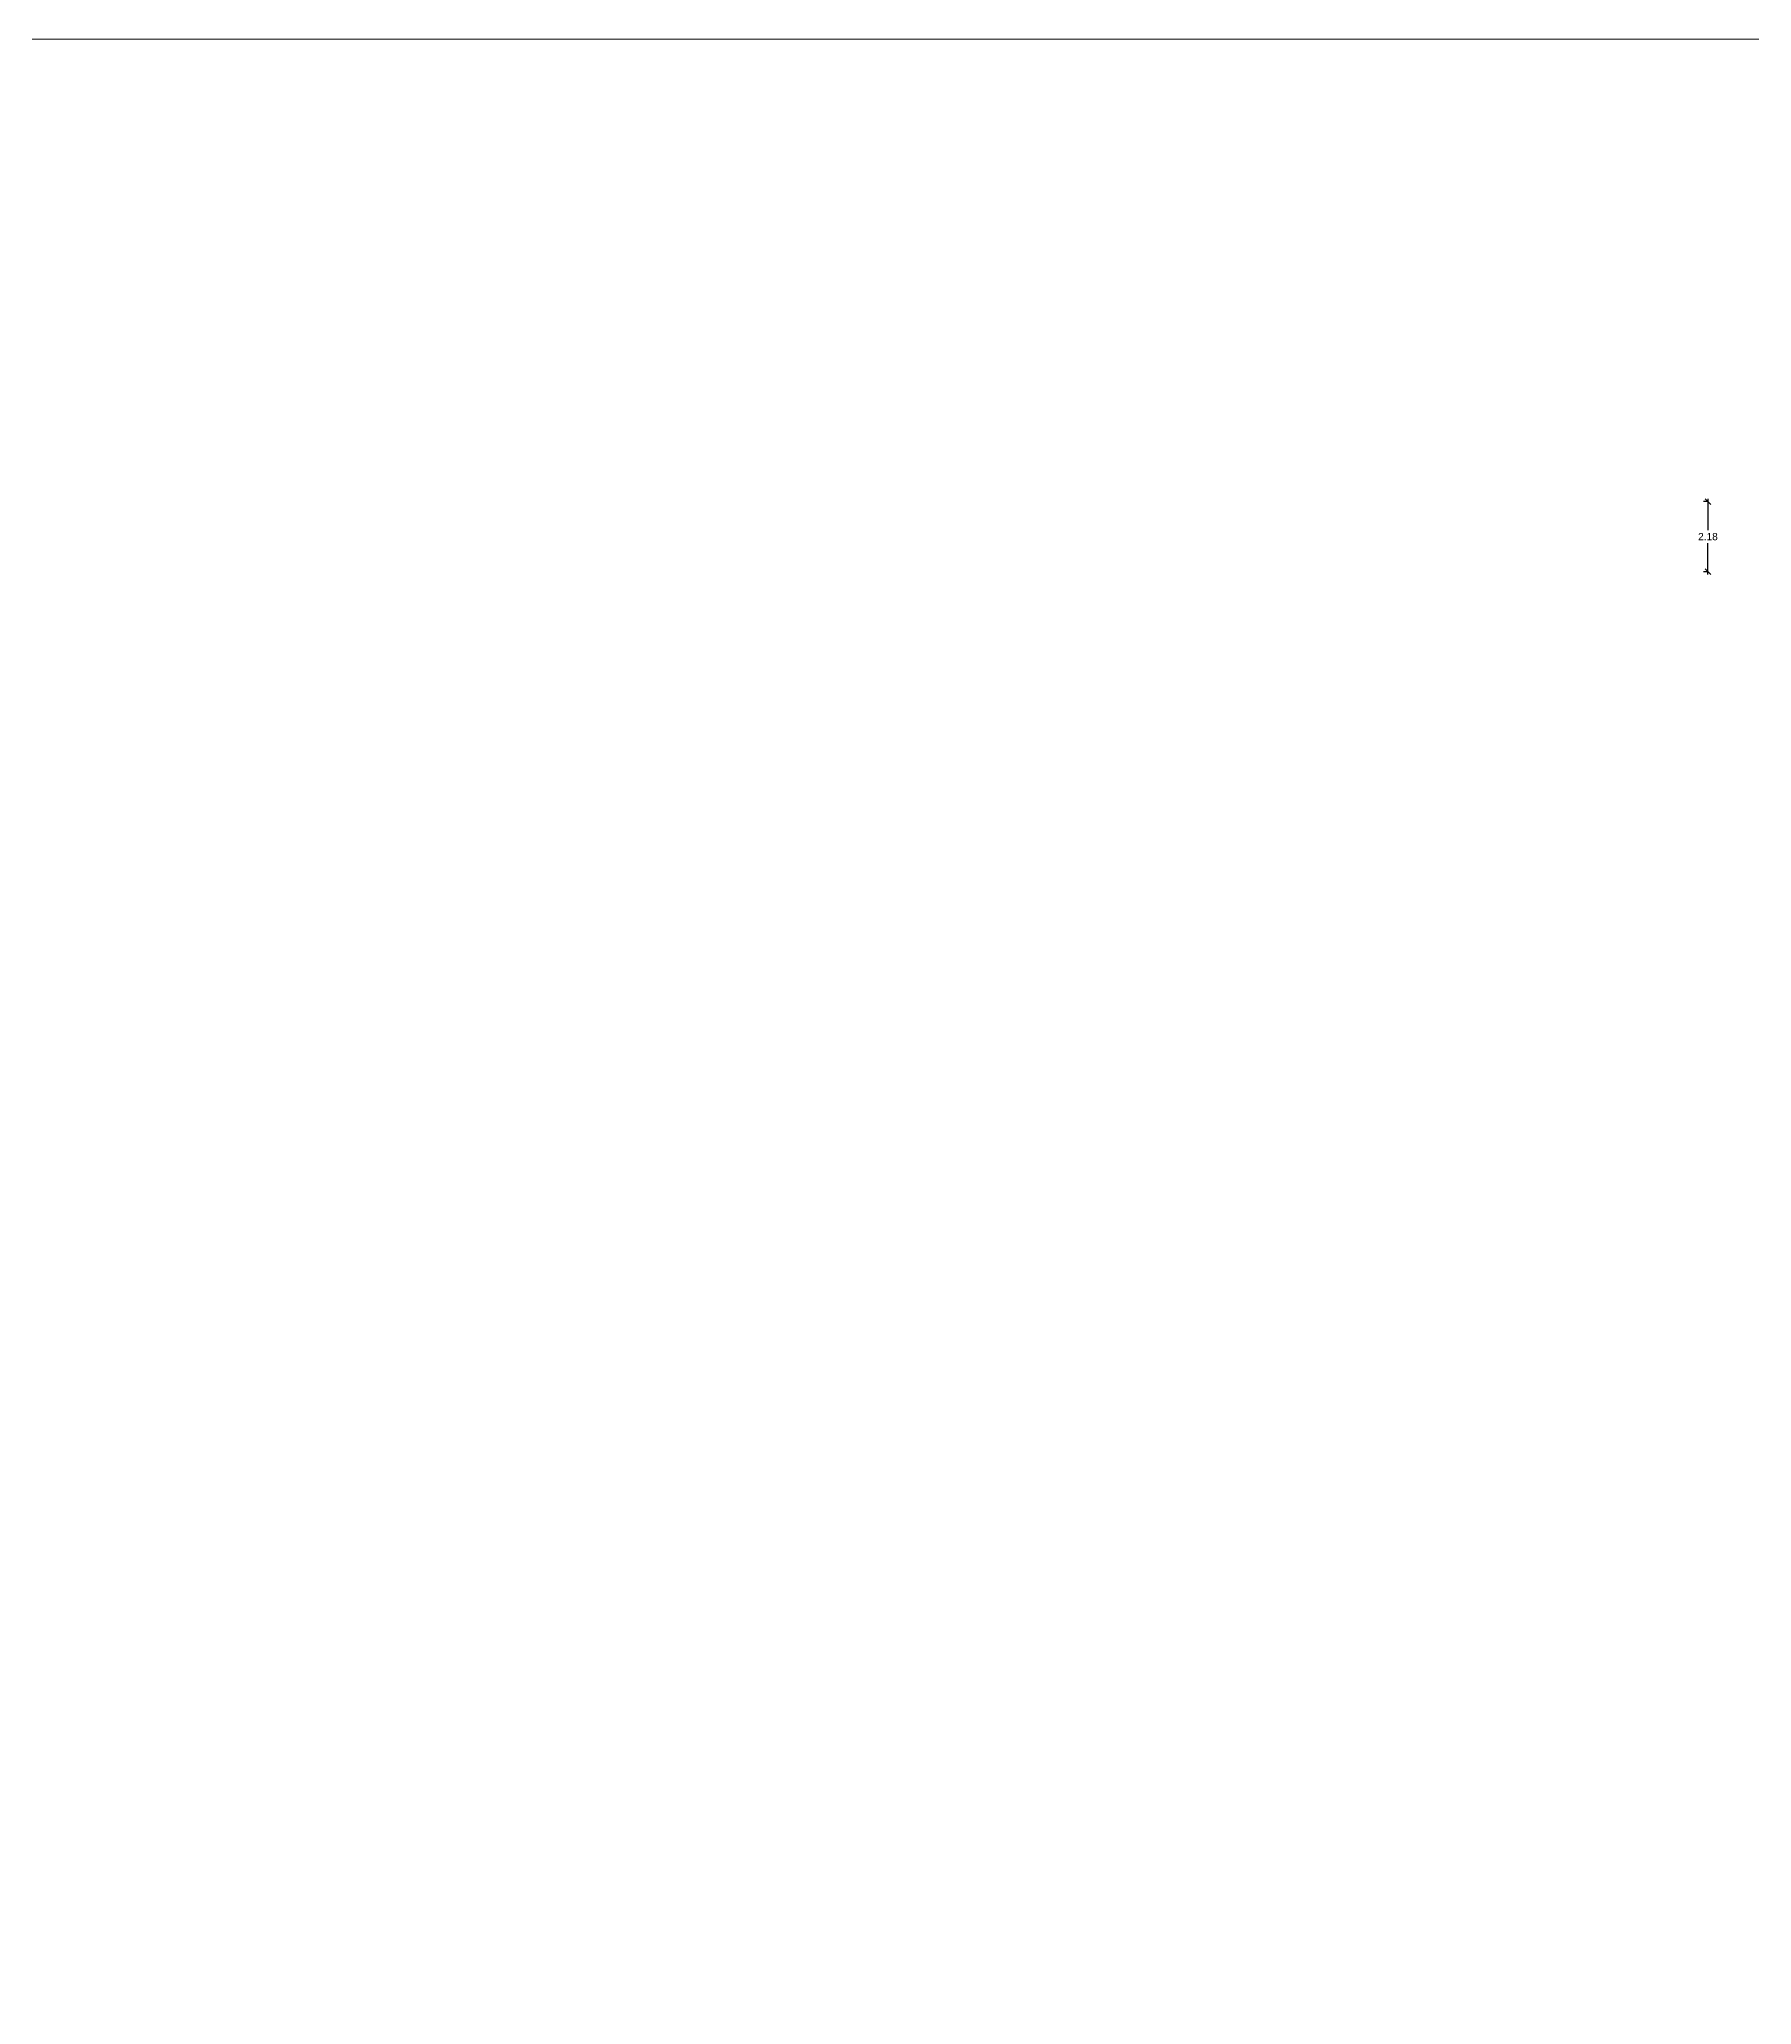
# Model space of a CAD drawing. Header units: metres. Extents: x 0 to 413, y 0 to 124.
# Drawn here: x 307.1 to 360.3, y 62.5 to 123.6 of the extents above; entities that cross this region are included whole.
import ezdxf

# ---------------------------------------------------------------- set-up
doc = ezdxf.new("R2010")
doc.units = ezdxf.units.M
doc.header["$LTSCALE"] = 0.5
doc.header["$MEASUREMENT"] = 0
doc.layers.add('BLK_1_ROOF_WATER_TANK_HT', color=235, linetype='Continuous')
doc.styles.add('Arial-Bold', font='times.ttf')
doc.styles.add('SVN', font='arial.ttf')
doc.dimstyles.new('STY', dxfattribs={"dimscale": 0.9, "dimtxt": 0.23, "dimasz": 0.18, "dimexe": 0.15, "dimexo": 0.6, "dimgap": 0.1, "dimtad": 1, "dimtih": 1, "dimtoh": 1, "dimzin": 0, "dimdsep": 46, "dimtxsty": 'Arial-Bold', "dimblk": 'CLOSEDBLANK', "dimcen": 0.09375, "dimdle": 0.1, "dimse1": 1, "dimse2": 1, "dimadec": 0, "dimazin": 0, "dimtfac": 1, "dimtmove": 2, "dimatfit": 2, "dimfxl": 0, "dimtolj": 1, "dimtzin": 0, "dimarcsym": 0})

# ---------------------------------------------------------------- blocks, each defined once
blk = doc.blocks.new('_Oblique')
at = {"color": 0, "linetype": 'ByBlock', "lineweight": -2}
blk.add_line((-0.5, -0.5), (0.5, 0.5), dxfattribs=at)
blk = doc.blocks.new('*D164')
at = {"layer": 'BLK_1_ROOF_WATER_TANK_HT', "color": 0, "lineweight": -2, "ltscale": 10}
for p, q in [((358.983, 109.318), (358.983, 108.344)), ((358.983, 109.228), (358.848, 109.228)), ((358.983, 106.96), (358.983, 107.934)), ((358.983, 107.05), (358.848, 107.05))]:
    blk.add_line(p, q, dxfattribs=at)
at = {"layer": 'Defpoints', "color": 0, "ltscale": 10}
for p in [(359.15, 109.228), (358.983, 107.05), (359.15, 107.05)]:
    blk.add_point(p, dxfattribs=at)
at = {"layer": 'BLK_1_ROOF_WATER_TANK_HT', "color": 0, "lineweight": -2, "ltscale": 10, "xscale": 0.18, "yscale": 0.18, "zscale": 0.18}
for p, rotation in [((358.983, 109.228), 90), ((358.983, 107.05), 270)]:
    blk.add_blockref('_Oblique', p, dxfattribs=dict(at, rotation=rotation))
at = {"layer": 'BLK_1_ROOF_WATER_TANK_HT', "color": 0, "lineweight": 20, "ltscale": 10, "insert": (358.983, 108.139), "char_height": 0.225, "attachment_point": 5, "style": 'SVN'}
blk.add_mtext('\\A1;2.18', dxfattribs=at)

msp = doc.modelspace()

# ---------------------------------------------------------------- linework, layer by layer
at = {"color": 5, "lineweight": 20, "ltscale": 0.5}
msp.add_lwpolyline([(201.111, 123.589), (413.182, 123.589), (413.182, 1.627), (201.111, 1.627)], close=True, dxfattribs=at)

# ---------------------------------------------------------------- dimensions: what is measured, and where the dimension line sits
at = {"layer": 'BLK_1_ROOF_WATER_TANK_HT', "lineweight": 20, "ltscale": 10}
dim = msp.add_linear_dim(base=(358.983, 107.05), p1=(359.15, 109.228), p2=(359.15, 107.05), angle=90, dimstyle='STY', override={"dimtxt": 0.25, "dimasz": 0.2, "dimtxsty": 'SVN', "dimblk1": 'Oblique', "dimblk2": 'Oblique', "dimsah": 1, "dimse1": 0, "dimse2": 0, "dimfxl": 0.23, "dimfxlon": 1, "dimtfill": 1, "dimarcsym": 1}, dxfattribs=at)
dim.commit()
dim.dimension.update_dxf_attribs({"geometry": '*D164', "text_midpoint": (358.983, 108.139)})

doc.saveas('drawing.dxf')
